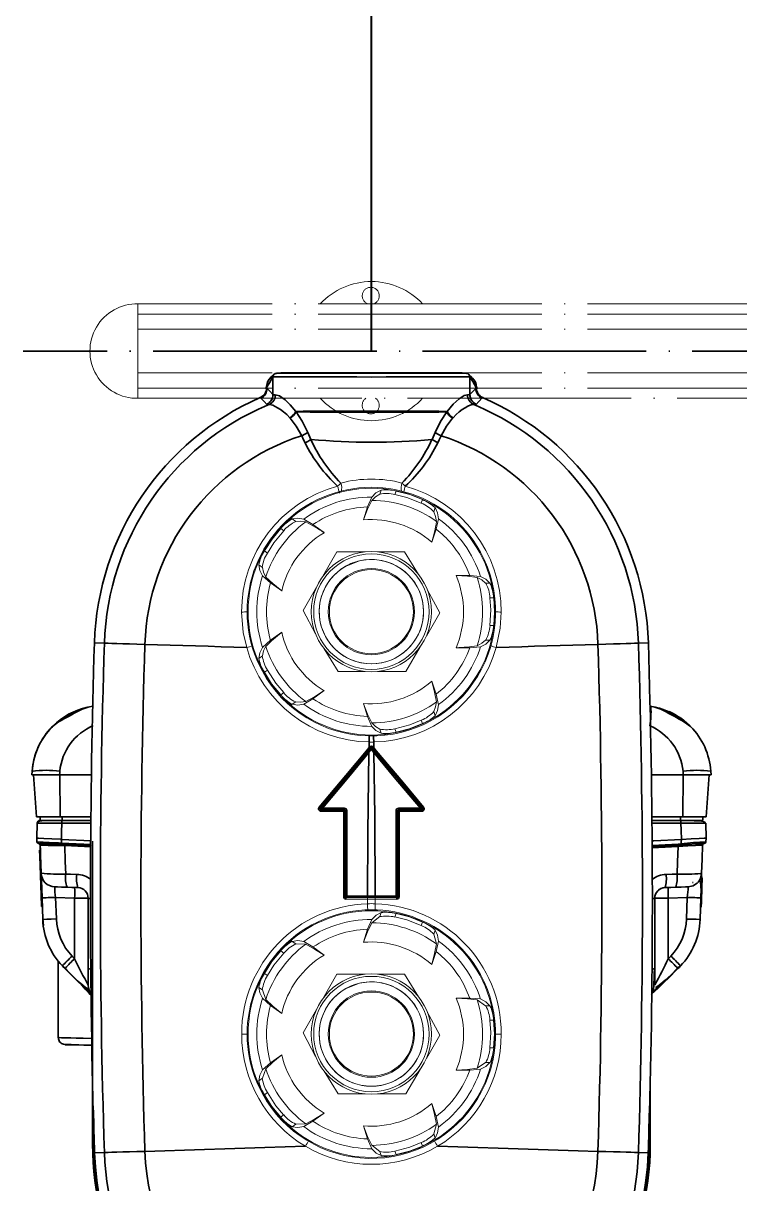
# Model space of a CAD drawing. Header units: centimetres. Extents: x 405464 to 563355, y 50011 to 66875.
# Drawn here: x 521792.6 to 521856.7, y 50814.8 to 50918.5 of the extents above; entities that cross this region are included whole.
import ezdxf

# ---------------------------------------------------------------- set-up
doc = ezdxf.new("R2010")
doc.units = ezdxf.units.CM
doc.linetypes.add('EKSEN-3', pattern=[24, 20, -2, 0, -2])
for name, color, linetype, lineweight in [('0-KRCN- KAPAMA YERLERİ MİMARİ', 3, 'Continuous', 20), ('0-KRCN-SHT-HİDROFOR', 171, 'Continuous', 35), ('0-KRCN-SHT-PROSES-BORU', 1, '0-Y_LINE', 40)]:
    doc.layers.add(name, color=color, linetype=linetype, lineweight=lineweight)
doc.styles.add('BORU', font='AGENCYR.TTF')
doc.linetypes.add('0-Y_LINE', pattern='A,100,-0.5,["Y",BORU,S=9,R=0,X=0,Y=-4.5],-5', length=105.5)

# ---------------------------------------------------------------- blocks, each defined once
blk = doc.blocks.new('G$CE20AE63A')
at = {"layer": '0-KRCN-SHT-HİDROFOR'}
for p, q in [((-11.27, 118.32), (-11.27, 118.32)), ((-11, 118.37), (-11, 116.4)), ((-10.14, 118.81), (-10.38, 118.77)), ((10.15, 118.81), (10.39, 118.77)), ((10.62, 118.77), (10.61, 118.77)), ((11.24, 118.32), (10.89, 118.65)), ((11.01, 116.4), (11.01, 118.37)), ((-11.72, 117.22), (-11.76, 117.22)), ((-11.72, 117.17), (-11.73, 117.16)), ((-11.73, 117.16), (-11.73, 117.14)), ((-11.72, 117.22), (-11.72, 117.22)), ((-11.72, 117.03), (-11.72, 117.22)), ((-11.72, 117.17), (-11.72, 117.13)), ((-11.72, 117.13), (-11.72, 117.17)), ((11.72, 117.22), (11.72, 117.22)), ((11.72, 117.22), (11.72, 117.03)), ((11.72, 117.17), (11.72, 117.13)), ((11.72, 117.17), (11.72, 117.13)), ((11.73, 117.16), (11.72, 117.17)), ((11.73, 117.22), (11.77, 117.22)), ((11.73, 117.16), (11.73, 117.14)), ((11, 116.41), (10.74, 116.38)), ((-11.71, 115.32), (-11.61, 115.2)), ((-11.71, 115.32), (-11.44, 115.28)), ((11.72, 115.32), (11.44, 115.28)), ((11.62, 115.2), (11.72, 115.32)), ((-7.12, 112.15), (-6.78, 111.38)), ((7.12, 112.15), (6.79, 111.38)), ((-30.95, 88.66), (-29.84, 88.63)), ((30.95, 88.66), (29.85, 88.63)), ((-31.74, 81.46), (-32.4, 81.23)), ((-32.33, 81.24), (-31.65, 81.48)), ((-31.65, 81.48), (-31.16, 81.57)), ((31.18, 81.57), (31.23, 81.46)), ((31.18, 81.57), (31.68, 81.48)), ((32.35, 81.24), (31.68, 81.48)), ((32.41, 81.23), (31.76, 81.46)), ((-35.77, 79.19), (-35.82, 79.14)), ((-35.63, 79.34), (-35.63, 79.34)), ((-35.03, 79.78), (-35.35, 79.58)), ((-34.68, 80.01), (-34.91, 79.86)), ((34.94, 79.85), (34.7, 80)), ((35.37, 79.57), (35.06, 79.77)), ((35.83, 79.15), (35.76, 79.2)), ((0, 76.73), (-0.28, 76.39)), ((-0.27, 76.93), (-0.21, 77.01)), ((-0.14, 76.82), (-0.08, 76.9)), ((0.28, 76.39), (0, 76.73)), ((0.08, 76.9), (0.14, 76.82)), ((0.21, 77.01), (0.27, 76.93)), ((-37.91, 74.33), (-37.94, 73.93)), ((-37.94, 73.93), (-37.91, 74.33)), ((-37.94, 73.93), (-37.91, 74.33)), ((-37.94, 73.93), (-37.94, 73.93)), ((-37.91, 74.33), (-37.81, 74.34)), ((-37.91, 74.33), (-37.91, 74.33)), ((-37.75, 73.93), (-37.42, 69.21)), ((-37.75, 73.93), (-37.42, 69.21)), ((-37.75, 73.93), (-37.42, 69.21)), ((-34.86, 73.93), (-31.23, 73.93)), ((-34.83, 73.93), (-34.78, 69.21)), ((34.84, 73.93), (34.8, 69.21)), ((37.76, 73.93), (37.43, 69.21)), ((37.93, 74.33), (37.96, 73.93)), ((37.96, 73.93), (37.96, 73.93)), ((-37.42, 69.21), (-37.42, 69.21)), ((-37.26, 68.73), (-37.26, 68.73)), ((-37.04, 69.21), (-37.04, 69.21)), ((-37.04, 68.82), (-37.04, 69.21)), ((-37.04, 68.82), (-37.04, 69.21)), ((-31.28, 69.21), (-34.55, 69.21)), ((-34.55, 68.82), (-34.55, 69.21)), ((-34.55, 68.82), (-31.28, 68.82)), ((34.55, 69.21), (31.32, 69.21)), ((31.33, 68.82), (34.55, 68.82)), ((34.55, 68.82), (34.55, 69.21)), ((37.04, 68.82), (37.04, 69.21)), ((37.43, 69.21), (37.43, 69.21)), ((-37.35, 68.52), (-37.41, 66.85)), ((-37.35, 68.52), (-37.41, 66.85)), ((-37.41, 66.85), (-37.35, 68.52)), ((-37.35, 68.52), (-37.35, 68.52)), ((-31.29, 68.52), (-34.59, 68.52)), ((34.59, 68.52), (31.33, 68.52)), ((37.36, 68.52), (37.25, 68.52)), ((37.41, 66.85), (37.36, 68.52)), ((-37.41, 66.85), (-37.38, 66.43)), ((-37.41, 66.85), (-37.38, 66.43)), ((-37.41, 66.85), (-37.41, 66.85)), ((-37.41, 66.85), (-37.41, 66.85)), ((-37.41, 66.85), (-37.38, 66.43)), ((-37.38, 66.43), (-37.38, 66.43)), ((-37.14, 66.24), (-37.2, 66.25)), ((-37.2, 66.25), (-37.2, 66.25)), ((-37.11, 66.24), (-37.14, 66.24)), ((-34.66, 66.71), (-34.65, 66.7)), ((-34.65, 66.7), (-31.31, 66.53)), ((-34.63, 66.29), (-31.31, 66.12)), ((-34.27, 66.15), (-34.63, 66.16)), ((-31.17, 33.04), (-31.17, 66.52)), ((31.38, 66.01), (34.27, 66.17)), ((34.65, 66.7), (34.66, 66.7)), ((37, 66.22), (36.62, 66.17)), ((36.96, 66.23), (37.11, 66.24)), ((37.08, 66.19), (37.21, 66.25)), ((37.11, 66.24), (37.14, 66.24)), ((37.2, 66.25), (37.2, 66.25)), ((37.2, 66.25), (37.2, 66.25)), ((37.33, 66.3), (37.33, 66.3)), ((37.39, 66.43), (37.41, 66.85)), ((37.41, 66.85), (37.41, 66.85)), ((-37, 65.51), (-37.08, 65.51)), ((-37.02, 66.06), (-37.02, 66.06)), ((-37.02, 66.06), (-36.98, 64.92)), ((-37.02, 66.06), (-37.02, 66.06)), ((-36.98, 64.92), (-36.91, 62.92)), ((34.27, 65.91), (31.37, 65.76)), ((31.38, 65.89), (34.27, 66.04)), ((34.27, 66.04), (34.64, 66.07)), ((37.02, 66.06), (36.82, 66.05)), ((-37.06, 64.82), (-37.08, 64.82)), ((-37.02, 63.82), (-36.94, 61.54)), ((-36.94, 63.82), (-37.02, 63.82)), ((-36.91, 62.92), (-36.91, 62.92)), ((-36.76, 62.46), (-36.89, 62.46)), ((36.81, 62.9), (36.91, 62.92)), ((37, 62.43), (36.9, 62.43)), ((36.94, 61.38), (36.97, 62.36)), ((36.97, 62.4), (36.97, 62.42)), ((-36.86, 61.5), (-36.94, 61.5)), ((-35.39, 61.4), (-33.17, 61.32)), ((-35.39, 61.4), (-35.39, 61.4)), ((-32.79, 61.31), (-32.79, 61.31)), ((32.01, 60.96), (32.08, 61.02)), ((32.8, 61.31), (32.8, 61.31)), ((35.4, 61.4), (33.18, 61.32)), ((35.4, 61.4), (35.4, 61.4)), ((35.98, 61.87), (35.9, 61.87)), ((36.45, 61.86), (36.45, 61.86)), ((36.95, 61.74), (36.94, 61.63)), ((36.97, 61.76), (36.95, 61.76)), ((-36.92, 60.93), (-36.88, 59.63)), ((-36.81, 60.16), (-36.73, 57.75)), ((-35.3, 60.22), (-33.17, 60.15)), ((-35.3, 60.22), (-35.21, 57.81)), ((-33.17, 53.37), (-33.17, 60.15)), ((-31.66, 52.29), (-31.66, 60.13)), ((-31.66, 60.13), (-31.66, 60.13)), ((-31.66, 50.41), (-31.66, 60.13)), ((-0.43, 60.37), (0.43, 60.37)), ((31.66, 52.29), (31.66, 60.13)), ((35.3, 60.22), (33.18, 60.14)), ((33.18, 53.37), (33.18, 60.14)), ((35.3, 60.22), (35.22, 57.8)), ((36.82, 60.16), (36.73, 57.75)), ((36.86, 59.13), (36.89, 60.01)), ((-36.88, 59.63), (-36.86, 59.22)), ((-36.78, 59.22), (-36.86, 59.22)), ((-36.78, 59.22), (-36.86, 59.22)), ((-36.78, 59.22), (-36.86, 59.22)), ((36.75, 59.14), (36.86, 59.14)), ((36.86, 59.15), (36.86, 59.14)), ((-36.73, 57.75), (-36.73, 57.79)), ((-36.64, 57.07), (-36.73, 57.79)), ((-36.67, 57.07), (-36.67, 57.02)), ((-35, 53.15), (-35, 44.55)), ((-34.54, 52.6), (-34.23, 52.3)), ((-34.21, 52.32), (-34.25, 52.27)), ((34.18, 52.3), (34.5, 52.61)), ((34.25, 52.27), (34.21, 52.32)), ((31.46, 49.68), (32.48, 50.66)), ((-32.4, 50.54), (-31.41, 49.58)), ((31.39, 49.54), (31.42, 49.57)), ((31.17, 33.03), (31.17, 40.11)), ((-31.07, 33.03), (-31.07, 36.46)), ((31.08, 33.03), (31.08, 36.46)), ((-31.17, 33.03), (-31.17, 33.04)), ((-31.17, 33.03), (-31.07, 33.03)), ((31.08, 33.03), (31.17, 33.03)), ((31.17, 33.03), (31.17, 33.03)), ((-29.84, 31.71), (-30.94, 31.68)), ((29.85, 31.71), (30.94, 31.68))]:
    blk.add_line(p, q, dxfattribs=at)
at = {"layer": '0-KRCN-SHT-HİDROFOR', "color": 120, "lineweight": 20}
for p, q in [((1.08, 105.73), (0.93, 105.27)), ((2.62, 105.22), (2.75, 105.62)), ((-0.43, 103.85), (-0.9, 102.39)), ((0.04, 104.95), (-0.43, 103.85)), ((5.57, 104.26), (5.7, 104.66)), ((6.97, 103.31), (7.12, 103.77)), ((-8.46, 102.22), (-8.85, 102.5)), ((-6.53, 101.87), (-7.56, 102.48)), ((7.23, 101.36), (7.5, 102.53)), ((-9.8, 101.18), (-10.14, 101.43)), ((-5.29, 100.97), (-6.53, 101.87)), ((6.76, 99.9), (7.23, 101.36)), ((-11.63, 98.67), (-11.96, 98.92)), ((-5.44, 96.09), (-3.86, 98.83)), ((-5.44, 96.09), (-3.86, 98.83)), ((-0.69, 98.83), (-3.86, 98.83)), ((-3.86, 98.83), (-3.86, 98.83)), ((3.7, 98.83), (0.7, 98.83)), ((3.7, 98.83), (5.28, 96.3)), ((-12.58, 97.36), (-12.19, 97.08)), ((-2.82, 97.24), (-1.33, 97.82)), ((-12.17, 96.14), (-11.27, 95.35)), ((9.47, 96.17), (11, 96.17)), ((12.2, 96.06), (11, 96.17)), ((-11.27, 95.35), (-10.03, 94.45)), ((-7.64, 92.28), (-6.14, 94.88)), ((-7.64, 92.28), (-6.14, 94.88)), ((13.25, 95.31), (12.77, 95.31)), ((6.25, 94.63), (7.64, 92)), ((13.25, 93.69), (13.67, 93.69)), ((-6.24, 89.65), (-7.64, 92.28)), ((-7.64, 92.28), (-7.64, 92.28)), ((-6.24, 89.65), (-7.64, 92.28)), ((7.64, 92), (6.14, 89.4)), ((-10.03, 89.84), (-11.27, 88.94)), ((13.25, 90.59), (13.67, 90.59)), ((-11.27, 88.94), (-12.17, 88.14)), ((5.44, 88.2), (3.86, 85.46)), ((11, 88.11), (12.2, 88.22)), ((13.25, 88.97), (12.77, 88.97)), ((-12.58, 86.92), (-12.19, 87.2)), ((-5.28, 87.98), (-3.7, 85.46)), ((-5.27, 87.98), (-3.7, 85.46)), ((9.47, 88.11), (11, 88.11)), ((-11.63, 85.61), (-11.96, 85.37)), ((-12.06, 85.55), (-11.96, 85.37)), ((-0.69, 85.46), (-3.7, 85.46)), ((-3.7, 85.46), (-3.7, 85.46)), ((-0.69, 85.46), (-3.7, 85.46)), ((3.86, 85.46), (0.7, 85.46)), ((3.86, 85.46), (0.7, 85.46)), ((3.86, 85.46), (3.86, 85.46)), ((7.23, 82.92), (6.76, 84.38)), ((-9.8, 83.1), (-10.14, 82.86)), ((-6.53, 82.42), (-5.29, 83.32)), ((-8.85, 81.79), (-8.46, 82.07)), ((-7.56, 81.8), (-6.53, 82.42)), ((-0.9, 81.89), (-0.43, 80.43)), ((7.5, 81.75), (7.23, 82.92)), ((-0.43, 80.43), (0.04, 79.33)), ((7.12, 80.52), (6.97, 80.98)), ((5.57, 80.02), (5.7, 79.63)), ((1.08, 78.56), (0.93, 79.02)), ((2.62, 79.06), (2.75, 78.67)), ((0.43, 60.2), (-0.43, 60.2)), ((0.43, 60.03), (-0.43, 60.03)), ((1.08, 58.54), (0.93, 58.08)), ((2.62, 58.03), (2.75, 58.42)), ((0.04, 57.76), (-0.43, 56.66)), ((0.93, 58.08), (0.04, 57.38)), ((5.57, 57.07), (5.7, 57.47)), ((-0.43, 56.66), (-0.9, 55.2)), ((7.11, 56.57), (6.97, 56.12)), ((7.28, 55.02), (6.97, 56.12)), ((-8.85, 55.31), (-8.46, 55.02)), ((-7.33, 54.98), (-8.46, 55.02)), ((-6.53, 54.68), (-7.56, 55.29)), ((-5.29, 53.78), (-6.53, 54.68)), ((7.23, 54.17), (7.5, 55.34)), ((-9.8, 53.99), (-10.14, 54.24)), ((6.76, 52.71), (7.23, 54.17)), ((-11.63, 51.48), (-11.96, 51.73)), ((-3.86, 51.64), (-5.44, 48.9)), ((-5.44, 48.9), (-3.86, 51.64)), ((-0.69, 51.64), (-3.86, 51.64)), ((-3.86, 51.64), (-3.86, 51.64)), ((-2.83, 50.06), (-1.33, 50.63)), ((3.7, 51.64), (0.7, 51.64)), ((3.7, 51.64), (5.28, 49.11)), ((10.28, 50.57), (11, 48.98)), ((-12.58, 50.17), (-12.19, 49.89)), ((-12.19, 49.89), (-11.8, 48.82)), ((-2.83, 50.06), (-2.93, 49.99)), ((-2.83, 50.06), (-2.82, 50.05)), ((-12.17, 48.95), (-11.27, 48.16)), ((-11.27, 48.16), (-10.03, 47.26)), ((9.47, 48.98), (11, 48.98)), ((12.2, 48.87), (11, 48.98)), ((12.77, 48.12), (11.83, 48.76)), ((13.25, 48.12), (12.77, 48.12)), ((-6.14, 47.69), (-7.64, 45.09)), ((-7.64, 45.09), (-6.14, 47.69)), ((6.25, 47.44), (7.64, 44.81)), ((13.25, 46.5), (13.66, 46.5)), ((-6.24, 42.46), (-7.64, 45.09)), ((-7.64, 45.09), (-7.64, 45.09)), ((-6.24, 42.46), (-7.64, 45.09)), ((7.64, 44.81), (6.14, 42.21)), ((13.25, 43.4), (13.66, 43.4)), ((-11.27, 41.74), (-12.17, 40.95)), ((-10.03, 42.64), (-11.27, 41.74)), ((11.83, 41.14), (12.77, 41.78)), ((13.25, 41.78), (12.77, 41.78)), ((-11.8, 41.08), (-12.19, 40.01)), ((-5.28, 40.79), (-3.7, 38.27)), ((-5.28, 40.79), (-3.7, 38.27)), ((5.44, 41.01), (3.86, 38.27)), ((9.47, 40.92), (11, 40.92)), ((11, 40.92), (12.2, 41.03)), ((-12.59, 39.73), (-12.19, 40.01)), ((-12.06, 38.36), (-11.96, 38.17)), ((-11.63, 38.42), (-11.96, 38.17)), ((-0.69, 38.27), (-3.7, 38.27)), ((-3.7, 38.27), (-3.7, 38.27)), ((-0.69, 38.27), (-3.7, 38.27)), ((3.86, 38.27), (0.7, 38.27)), ((3.86, 38.27), (0.7, 38.27)), ((3.86, 38.27), (3.86, 38.27)), ((7.23, 35.73), (6.76, 37.19)), ((-9.81, 35.91), (-10.14, 35.66)), ((-7.56, 34.61), (-6.53, 35.22)), ((-6.53, 35.22), (-5.29, 36.12)), ((7.5, 34.56), (7.23, 35.73)), ((-8.85, 34.59), (-8.46, 34.88)), ((-8.46, 34.88), (-7.33, 34.92)), ((-0.9, 34.7), (-0.43, 33.24)), ((6.97, 33.79), (7.28, 34.88)), ((7.11, 33.33), (6.97, 33.79)), ((-0.43, 33.24), (0.04, 32.14)), ((0.04, 32.53), (0.93, 31.82)), ((5.57, 32.83), (5.7, 32.44)), ((1.08, 31.37), (0.93, 31.82)), ((2.62, 31.87), (2.75, 31.48))]:
    blk.add_line(p, q, dxfattribs=at)
at = {"layer": '0-KRCN-SHT-HİDROFOR'}
for points in [[(-11, 118.37), (-11.4, 117.7), (-11.72, 117.17)], [(-10.89, 118.65), (-11.06, 118.48), (-11.23, 118.32)], [(11.01, 118.37), (10.88, 118.37), (10.61, 118.37), (10.21, 118.37), (9.69, 118.36), (8.39, 118.36), (6.83, 118.36), (5.12, 118.36), (3.36, 118.36), (1.64, 118.36), (0, 118.35), (-1.63, 118.36), (-3.36, 118.36), (-5.11, 118.36), (-6.82, 118.36), (-8.39, 118.36), (-9.69, 118.36), (-10.2, 118.37), (-10.6, 118.37), (-10.87, 118.37), (-11, 118.37)], [(-11, 116.41), (-11, 117.51), (-11, 118.37)], [(-10.61, 118.77), (-10.61, 118.77), (-10.61, 118.77)], [(-10.61, 118.77), (-10.35, 118.77), (-9.71, 118.77), (-8.71, 118.77), (-7.4, 118.77), (-5.81, 118.77), (-4.01, 118.77), (-2.06, 118.77), (-0.04, 118.77), (1.99, 118.77), (3.94, 118.77), (5.75, 118.77), (7.34, 118.77), (8.67, 118.77), (9.68, 118.77), (10.34, 118.77), (10.61, 118.77)], [(0, 118.81), (-4, 118.81), (-7.07, 118.81), (-10.14, 118.81)], [(0, 118.81), (4, 118.81), (7.07, 118.81), (10.15, 118.81)], [(11, 116.41), (11, 117.51), (11.01, 118.37)], [(11.72, 117.17), (11.32, 117.85), (11.01, 118.37)], [(-11.76, 117.22), (-11.76, 117.11), (-11.77, 117.02)], [(-11.71, 117.38), (-11.72, 117.26), (-11.73, 117.16)], [(-11.72, 117.13), (-11.72, 117.14), (-11.73, 117.14)], [(-11.71, 117.38), (-11.72, 117.31), (-11.72, 117.22)], [(-11.65, 117.06), (-11.69, 117.1), (-11.72, 117.13)], [(-11.72, 117.03), (-11.72, 117.08), (-11.72, 117.13)], [(-11, 116.4), (-11.37, 116.77), (-11.65, 117.06)], [(11.01, 116.4), (11.37, 116.77), (11.66, 117.06)], [(11.72, 117.13), (11.68, 117.09), (11.66, 117.06)], [(11.71, 117.38), (11.72, 117.31), (11.72, 117.22)], [(11.73, 117.16), (11.73, 117.28), (11.71, 117.38)], [(11.73, 117.14), (11.73, 117.13), (11.72, 117.13)], [(11.72, 117.03), (11.72, 117.08), (11.72, 117.13)], [(11.77, 117.22), (11.77, 117.11), (11.77, 117.02)], [(-12.36, 115.99), (-12.4, 116.03), (-12.43, 116.06)], [(-11.61, 115.2), (-12.03, 115.64), (-12.36, 115.99)], [(-11, 116.41), (-10.89, 116.37), (-10.74, 116.38)], [(-10.74, 116.38), (-10.29, 116.25), (-9.65, 115.8), (-9.07, 115.24), (-8.45, 114.52)], [(10.74, 116.38), (10.35, 116.28), (9.81, 115.92), (9.15, 115.33), (8.45, 114.52)], [(11.62, 115.2), (12.04, 115.64), (12.36, 115.99)], [(12.43, 116.06), (12.4, 116.02), (12.36, 115.99)], [(-11.44, 115.28), (-11.03, 115.21), (-10.48, 114.93), (-10.16, 114.71), (-9.82, 114.45), (-9.47, 114.15), (-9.11, 113.8)], [(8.45, 114.52), (7.53, 114.53), (6.52, 114.53), (5.43, 114.53), (4.29, 114.54), (3.12, 114.54), (1.93, 114.54), (-0.42, 114.54), (-1.49, 114.54), (-2.56, 114.54), (-4.69, 114.54), (-6.69, 114.53), (-7.61, 114.53), (-8.45, 114.52)], [(-8.45, 114.52), (-8.43, 114.48), (-8.41, 114.45)], [(8.42, 114.45), (7.54, 114.44), (6.56, 114.44), (5.51, 114.44), (4.39, 114.43), (3.22, 114.43), (2.01, 114.43), (0.8, 114.43), (-0.42, 114.43), (-2.77, 114.43), (-4.95, 114.44), (-6.85, 114.44), (-8.41, 114.45)], [(-8.41, 114.45), (-7.73, 113.41), (-7.12, 112.15)], [(8.42, 114.45), (7.73, 113.4), (7.12, 112.15)], [(8.45, 114.52), (8.43, 114.48), (8.42, 114.45)], [(11.44, 115.28), (11.26, 115.27), (11.04, 115.21), (10.78, 115.1), (10.48, 114.93), (10.16, 114.71), (9.82, 114.45), (9.47, 114.15), (9.12, 113.8)], [(-9.11, 113.8), (-9.09, 113.77), (-9.08, 113.76)], [(-9.08, 113.76), (-8.4, 112.88), (-7.79, 111.8)], [(9.08, 113.76), (8.39, 112.87), (7.8, 111.8)], [(9.12, 113.8), (9.1, 113.77), (9.08, 113.76)], [(-7.79, 111.8), (-7.43, 111.97), (-7.12, 112.15)], [(-7.79, 111.8), (-7.59, 111.34), (-7.42, 110.99)], [(7.12, 112.15), (7.43, 111.97), (7.8, 111.8)], [(7.8, 111.8), (7.59, 111.34), (7.43, 110.99)], [(-6.78, 111.38), (-7.12, 111.16), (-7.42, 110.99)], [(-6.78, 111.38), (-6.77, 111.38), (-6.77, 111.38)], [(6.77, 111.38), (6.78, 111.38), (6.79, 111.38)], [(7.43, 110.99), (7.04, 111.21), (6.79, 111.38)], [(-29.84, 88.63), (-29.7, 88.62), (-29.42, 88.61), (-29, 88.6), (-28.45, 88.58), (-27.79, 88.56), (-27.04, 88.54), (-26.21, 88.51), (-25.32, 88.49)], [(-25.32, 88.49), (-23.91, 88.44), (-22.5, 88.4), (-21.08, 88.35), (-19.66, 88.31), (-18.23, 88.27), (-16.81, 88.22), (-15.38, 88.18), (-13.94, 88.13)], [(25.32, 88.49), (23.91, 88.44), (22.5, 88.4), (21.08, 88.35), (19.66, 88.31), (18.24, 88.27), (16.81, 88.22), (15.38, 88.18), (13.95, 88.13)], [(29.85, 88.63), (29.71, 88.62), (29.42, 88.61), (29, 88.6), (28.46, 88.58), (27.8, 88.56), (27.04, 88.54), (26.21, 88.51), (25.32, 88.49)], [(-32.39, 81.23), (-32.38, 81.24), (-32.33, 81.24)], [(-31.16, 81.57), (-31.19, 81.54), (-31.22, 81.46)], [(31.87, 81.42), (32.19, 81.36), (33.28, 80.96)], [(32.35, 81.24), (32.39, 81.24), (32.41, 81.23)], [(-35.96, 78.98), (-36.07, 78.87), (-36.13, 78.8), (-36.13, 78.8), (-35.96, 78.99), (-35.65, 79.32)], [(-35.62, 79.34), (-35.71, 79.26), (-35.82, 79.15)], [(-35.66, 79.22), (-35.75, 79.2), (-35.82, 79.14)], [(-35.65, 79.32), (-34.98, 79.82), (-34.67, 79.99)], [(35.68, 79.31), (35, 79.81), (34.7, 79.98)], [(-0.25, 77.58), (-0.25, 77.76), (-0.25, 77.94), (-0.25, 78.1), (-0.24, 78.25), (-0.24, 78.26)], [(0.26, 77.58), (0.26, 77.76), (0.25, 77.94), (0.25, 78.1), (0.25, 78.25), (0.25, 78.26)], [(-5.83, 70.31), (-2.87, 73.84), (-0.54, 76.61)], [(-5.69, 70.2), (-2.73, 73.73), (-0.41, 76.5)], [(-0.54, 76.61), (-0.39, 76.79), (-0.27, 76.93)], [(-0.41, 76.5), (-0.26, 76.68), (-0.14, 76.82)], [(-0.41, 76.5), (-0.38, 76.48), (-0.35, 76.46), (-0.32, 76.43), (-0.28, 76.39)], [(-0.27, 76.93), (-0.23, 76.9), (-0.19, 76.87), (-0.16, 76.84), (-0.14, 76.82)], [(-0.08, 76.9), (-0.1, 76.92), (-0.13, 76.94), (-0.17, 76.97), (-0.21, 77.01)], [(-0.08, 76.9), (-0.06, 76.87), (-0.04, 76.82), (-0.02, 76.78), (0, 76.73)], [(0.08, 76.9), (0.07, 76.87), (0.05, 76.82), (0.03, 76.78), (0, 76.73)], [(0.21, 77.01), (0.17, 76.97), (0.14, 76.94), (0.1, 76.92), (0.08, 76.9)], [(0.27, 76.93), (0.23, 76.9), (0.2, 76.87), (0.16, 76.84), (0.14, 76.82)], [(0.14, 76.82), (0.29, 76.64), (0.41, 76.5)], [(0.27, 76.93), (0.42, 76.75), (0.54, 76.61)], [(0.28, 76.39), (0.32, 76.43), (0.36, 76.46), (0.39, 76.48), (0.41, 76.5)], [(0.41, 76.5), (3.37, 72.97), (5.7, 70.2)], [(0.54, 76.61), (3.5, 73.08), (5.83, 70.3)], [(-5.47, 70.2), (-2.56, 73.67), (-0.28, 76.39)], [(-0.28, 76.39), (-0.4, 67.42), (-0.43, 60.37)], [(5.47, 70.2), (2.56, 73.67), (0.28, 76.39)], [(0.43, 60.37), (0.38, 69.34), (0.28, 76.39)], [(-37.94, 73.93), (-37.9, 73.93), (-37.8, 73.93)], [(-37.94, 73.93), (-37.82, 73.93), (-37.44, 73.93), (-36.85, 73.93), (-35.93, 73.93), (-34.86, 73.93)], [(-34.83, 73.93), (-35.97, 73.93), (-36.91, 73.93), (-37.53, 73.93), (-37.75, 73.93)], [(-37.75, 73.93), (-37.75, 73.93), (-37.75, 73.93)], [(-34.86, 73.93), (-34.84, 74.16), (-34.83, 74.33)], [(-31.23, 73.93), (-32.48, 73.93), (-34.83, 73.93)], [(31.23, 73.93), (31.35, 73.93), (34.87, 73.93)], [(34.84, 73.93), (31.85, 73.93), (31.23, 73.93)], [(37.76, 73.93), (37.54, 73.93), (36.93, 73.93), (35.98, 73.93), (34.84, 73.93)], [(34.85, 74.33), (34.86, 74.11), (34.87, 73.93)], [(34.87, 73.93), (35.79, 73.93), (36.61, 73.93), (37.27, 73.93), (37.78, 73.93), (37.96, 73.93)], [(-5.62, 70.03), (-4.19, 70.03), (-3.06, 70.03)], [(-5.47, 70.2), (-4.12, 70.2), (-3.06, 70.2)], [(3.06, 70.2), (4.41, 70.2), (5.47, 70.2)], [(3.07, 70.03), (4.5, 70.03), (5.62, 70.03)], [(-37.42, 69.21), (-37.23, 69.21), (-37.04, 69.21)], [(-37.42, 69.21), (-37.17, 69.21), (-36.48, 69.21), (-35.7, 69.21), (-34.78, 69.21)], [(-37.35, 68.52), (-37.33, 68.63), (-37.26, 68.73)], [(-37.35, 68.52), (-37.33, 68.63), (-37.26, 68.73)], [(-34.56, 68.82), (-35.18, 68.81), (-35.73, 68.81), (-36.59, 68.8), (-37.1, 68.75), (-37.31, 68.67)], [(-34.55, 69.21), (-35.52, 69.21), (-36.33, 69.21), (-36.86, 69.21), (-37.04, 69.21)], [(-37.04, 68.82), (-36.81, 68.82), (-36.16, 68.82), (-35.41, 68.82), (-34.55, 68.82)], [(-31.28, 69.21), (-32.77, 69.21), (-34.78, 69.21)], [(-3.09, 69.86), (-4.51, 69.86), (-5.62, 69.86)], [(-3.09, 60.3), (-3.09, 65.65), (-3.09, 69.86)], [(-2.92, 69.88), (-2.92, 64.52), (-2.92, 60.3)], [(-2.75, 69.88), (-2.8, 69.88), (-2.85, 69.88), (-2.89, 69.88), (-2.92, 69.88)], [(-2.75, 60.37), (-2.75, 65.7), (-2.75, 69.88)], [(2.75, 69.88), (2.8, 69.88), (2.85, 69.88), (2.89, 69.88), (2.92, 69.88)], [(2.75, 60.37), (2.75, 65.7), (2.75, 69.88)], [(2.92, 60.3), (2.92, 65.67), (2.92, 69.88)], [(3.1, 69.86), (3.1, 64.5), (3.1, 60.3)], [(5.63, 69.86), (4.21, 69.86), (3.1, 69.86)], [(34.8, 69.21), (32.23, 69.21), (31.32, 69.21)], [(37.04, 69.21), (36.86, 69.21), (36.33, 69.21), (35.53, 69.21), (34.55, 69.21)], [(34.55, 68.82), (35.63, 68.82), (36.49, 68.82), (36.9, 68.82), (37.04, 68.82)], [(37.31, 68.52), (37.3, 68.53), (37.3, 68.54), (37.3, 68.56), (37.28, 68.59), (37.22, 68.65), (36.88, 68.74), (36.06, 68.79), (35.4, 68.81), (34.56, 68.81)], [(34.8, 69.21), (35.94, 69.21), (36.84, 69.21), (37.28, 69.21), (37.43, 69.21)], [(37.04, 69.21), (37.31, 69.21), (37.43, 69.21)], [(-34.59, 68.52), (-35.67, 68.52), (-36.56, 68.52), (-37.15, 68.52), (-37.35, 68.52)], [(-34.59, 68.52), (-34.62, 67.5), (-34.65, 66.7)], [(34.65, 66.7), (34.62, 67.72), (34.59, 68.52)], [(37.25, 68.52), (37.15, 68.52), (36.57, 68.52), (35.67, 68.52), (34.59, 68.52)], [(-37.41, 66.85), (-37.21, 66.84), (-36.62, 66.81), (-35.73, 66.76), (-34.66, 66.71)], [(-37.2, 66.25), (-37.2, 66.25), (-37.2, 66.25)], [(-34.66, 66.71), (-34.64, 66.48), (-34.63, 66.29)], [(-34.27, 66.15), (-34.27, 66.09), (-34.27, 66.02)], [(-31.31, 65.99), (-31.37, 66), (-34.27, 66.15)], [(31.37, 66.53), (31.58, 66.54), (34.65, 66.7)], [(34.27, 66.17), (34.47, 66.18), (34.63, 66.2)], [(34.27, 66.17), (34.27, 66.1), (34.27, 66.04)], [(34.66, 66.7), (34.64, 66.42), (34.63, 66.2)], [(37.41, 66.85), (37.21, 66.84), (36.62, 66.81), (35.74, 66.76), (34.66, 66.7)], [(37.2, 66.25), (37.14, 66.23), (37.08, 66.19)], [(37.2, 66.25), (37.14, 66.23), (37.08, 66.19)], [(37.14, 66.24), (37.19, 66.25), (37.2, 66.25)], [(37.33, 66.3), (37.27, 66.26), (37.2, 66.25)], [(37.33, 66.3), (37.27, 66.26), (37.2, 66.25)], [(37.2, 66.25), (37.2, 66.25), (37.2, 66.25)], [(-37.02, 63.82), (-37.05, 64.77), (-37.08, 65.51)], [(-37.02, 66.06), (-37, 65.49), (-36.98, 64.92)], [(-37.02, 66.06), (-37.02, 66.06), (-37.02, 66.06)], [(-36.94, 63.82), (-36.98, 64.77), (-37, 65.51)], [(-34.27, 66.02), (-34.46, 66.03), (-34.61, 66.02)], [(-34.27, 66.02), (-34.21, 64.23), (-34.16, 62.82)], [(-31.32, 65.87), (-31.37, 65.87), (-34.27, 66.02)], [(34.27, 65.91), (34.21, 64.18), (34.16, 62.82)], [(36.82, 66.05), (36.24, 66.02), (35.35, 65.97), (34.27, 65.91)], [(34.27, 66.04), (34.27, 65.98), (34.27, 65.91)], [(37.02, 66.06), (36.97, 64.49), (36.91, 62.92)], [(-36.94, 63.82), (-36.9, 62.46), (-36.86, 61.5)], [(-36.94, 61.73), (-36.94, 61.78), (-36.95, 62.13), (-36.97, 62.61), (-36.98, 62.89)], [(-36.81, 60.16), (-36.85, 61.22), (-36.88, 62.11), (-36.9, 62.71), (-36.91, 62.92)], [(-32.93, 62.77), (-33.62, 62.8), (-34.16, 62.82)], [(32.93, 62.77), (33.62, 62.8), (34.16, 62.82)], [(36.91, 62.92), (36.91, 62.71), (36.89, 62.11), (36.85, 61.22), (36.82, 60.16)], [(36.86, 59.17), (36.86, 59.17), (36.87, 59.31), (36.88, 59.58), (36.88, 59.81), (36.89, 59.95), (36.89, 60.12), (36.9, 60.36), (36.92, 60.78), (36.93, 61.17), (36.94, 61.46), (36.95, 61.75), (36.96, 61.97), (36.97, 62.26), (36.97, 62.34), (36.97, 62.36)], [(-36.94, 61.5), (-36.91, 60.48), (-36.86, 59.22)], [(-36.86, 61.5), (-36.85, 61.14), (-36.84, 60.86)], [(-34.02, 61.35), (-34.62, 61.37), (-35.09, 61.39), (-35.32, 61.4), (-35.39, 61.4)], [(-32.79, 61.31), (-33.48, 61.34), (-34.02, 61.35)], [(-33.17, 61.32), (-33.03, 61.32), (-32.91, 61.31), (-32.82, 61.31), (-32.79, 61.31)], [(32.08, 61.02), (32.36, 61.21), (32.8, 61.31)], [(32.8, 61.31), (33.48, 61.33), (34.02, 61.35)], [(33.18, 61.32), (33.03, 61.32), (32.91, 61.31), (32.82, 61.31), (32.8, 61.31)], [(34.02, 61.35), (34.62, 61.37), (35.09, 61.39), (35.32, 61.4), (35.4, 61.4)], [(36.45, 61.86), (35.97, 61.53), (35.4, 61.4)], [(36.45, 61.86), (35.97, 61.53), (35.4, 61.4)], [(-35.3, 60.22), (-35.6, 60.21), (-35.88, 60.2), (-36.14, 60.19), (-36.37, 60.18), (-36.56, 60.17), (-36.7, 60.17), (-36.79, 60.17), (-36.81, 60.16)], [(-33.17, 60.15), (-32.81, 60.14), (-32.51, 60.14), (-32.1, 60.14), (-31.76, 60.13), (-31.66, 60.13)], [(-31.66, 60.13), (-31.55, 60.09), (-31.38, 60.07)], [(-2.92, 60.3), (-2.95, 60.3), (-2.99, 60.3), (-3.04, 60.3), (-3.09, 60.3)], [(-2.75, 60.37), (-1.45, 60.37), (-0.43, 60.37)], [(-0.43, 60.2), (-0.43, 60.23), (-0.43, 60.27), (-0.43, 60.32), (-0.43, 60.37)], [(0.43, 60.2), (0.43, 60.23), (0.43, 60.27), (0.43, 60.32), (0.43, 60.37)], [(2.75, 60.37), (1.45, 60.37), (0.43, 60.37)], [(2.92, 60.3), (2.95, 60.3), (3, 60.3), (3.04, 60.3), (3.1, 60.3)], [(31.34, 60.07), (31.55, 60.09), (31.66, 60.13)], [(33.18, 60.14), (32.81, 60.14), (32.51, 60.14), (32.1, 60.14), (31.77, 60.13), (31.71, 60.13)], [(36.82, 60.16), (36.79, 60.17), (36.7, 60.17), (36.56, 60.17), (36.38, 60.18), (36.15, 60.19), (35.88, 60.2), (35.6, 60.21), (35.3, 60.22)], [(36.88, 59.8), (36.88, 59.8), (36.88, 59.84), (36.89, 59.97), (36.89, 60.01)], [(-36.86, 59.22), (-36.86, 59.22), (-36.86, 59.22)], [(-36.85, 59.22), (-36.85, 59.22), (-36.86, 59.22)], [(36.78, 59.13), (36.78, 59.12), (36.8, 59.19)], [(-35.21, 57.81), (-35.8, 57.78), (-36.29, 57.77), (-36.62, 57.76), (-36.73, 57.75)], [(36.73, 57.75), (36.62, 57.75), (36.29, 57.77), (35.8, 57.78), (35.22, 57.8)], [(-33.46, 53.66), (-33.3, 53.5), (-33.17, 53.37)], [(33.46, 53.66), (33.3, 53.5), (33.18, 53.37)], [(-34.54, 52.57), (-34.38, 52.4), (-34.25, 52.27)], [(-34.23, 52.3), (-33.66, 51.72), (-33.13, 51.2), (-32.65, 50.76), (-32.25, 50.41), (-31.94, 50.17), (-31.74, 50.05), (-31.69, 50.06)], [(-31.66, 50.41), (-31.66, 50.52), (-31.66, 50.81), (-31.66, 51.21), (-31.66, 51.73), (-31.66, 52.29)], [(-31.66, 52.29), (-31.55, 52.25), (-31.3, 52.22)], [(31.3, 52.22), (31.55, 52.25), (31.66, 52.29)], [(31.42, 49.58), (31.51, 49.8), (31.56, 50.27), (31.58, 50.65), (31.59, 51.12), (31.61, 51.67), (31.63, 52.27)], [(31.66, 50.41), (31.66, 50.52), (31.66, 50.81), (31.66, 51.21), (31.66, 51.73), (31.66, 52.29)], [(31.78, 50.19), (31.78, 50.19), (31.84, 50.19), (32.03, 50.3), (32.36, 50.56), (32.84, 50.97), (33.47, 51.55), (34.23, 52.3)], [(34.54, 52.57), (34.38, 52.4), (34.25, 52.27)], [(-31.66, 50.41), (-31.66, 50.41), (-31.66, 50.41)], [(-35, 44.55), (-34.99, 44.41), (-34.95, 44.29), (-34.91, 44.18), (-34.85, 44.09), (-34.73, 43.97), (-34.62, 43.89), (-34.41, 43.83), (-34.09, 43.8), (-33.54, 43.77), (-32.71, 43.74), (-31.54, 43.71)], [(-35, 44.55), (-35, 44.55), (-34.91, 44.55), (-34.65, 44.54), (-34.45, 44.54), (-34.21, 44.53), (-33.92, 44.52), (-33.59, 44.52), (-32.99, 44.5), (-32.21, 44.49), (-31.23, 44.46), (-31.17, 44.46)], [(-31.17, 43.68), (-32.15, 43.71), (-33.02, 43.73), (-33.68, 43.75), (-34.09, 43.76), (-34.23, 43.76), (-34.09, 43.76), (-33.68, 43.75), (-33.02, 43.73), (-32.15, 43.71), (-31.17, 43.68)], [(-31.54, 43.71), (-31.53, 43.71), (-31.17, 43.7)], [(-31.07, 36.46), (-31.08, 36.28), (-31.08, 36.13)], [(31.08, 36.46), (31.08, 36.28), (31.08, 36.13)], [(-31.17, 32.64), (-31.17, 32.86), (-31.17, 33.03)], [(31.17, 32.64), (31.17, 32.86), (31.17, 33.03)], [(-29.84, 31.71), (-29.7, 31.72), (-29.42, 31.73), (-29, 31.74), (-28.45, 31.76), (-27.8, 31.78), (-27.04, 31.8), (-26.21, 31.83), (-25.32, 31.85)], [(-25.32, 31.85), (-23.1, 31.92), (-20.88, 31.99), (-18.65, 32.06), (-16.4, 32.13), (-14.16, 32.2), (-11.9, 32.27), (-9.64, 32.34), (-7.38, 32.41)], [(25.32, 31.85), (23.11, 31.92), (20.88, 31.99), (18.65, 32.06), (16.41, 32.13), (14.16, 32.2), (11.91, 32.27), (9.65, 32.34), (7.38, 32.41)], [(29.85, 31.71), (29.71, 31.72), (29.42, 31.73), (29, 31.74), (28.46, 31.76), (27.8, 31.78), (27.04, 31.8), (26.21, 31.83), (25.32, 31.85)]]:
    blk.add_lwpolyline(points, dxfattribs=at)
at = {"layer": '0-KRCN-SHT-HİDROFOR', "color": 120, "lineweight": 20}
for points in [[(-3.41, 106.51), (-3.61, 106.31), (-3.78, 106.16)], [(3.78, 106.16), (3.59, 106.33), (3.41, 106.51)], [(1.08, 105.73), (0.51, 105.43), (0.04, 104.95)], [(0.93, 105.27), (0.45, 104.97), (0.04, 104.57)], [(5.57, 104.26), (3.95, 104.9), (2.62, 105.22)], [(5.7, 104.66), (4.28, 105.22), (2.75, 105.62)], [(0.04, 104.57), (-0.43, 103.58), (-0.9, 102.39)], [(7.5, 102.53), (7.4, 103.19), (7.12, 103.77)], [(-7.56, 102.48), (-8.22, 102.59), (-8.85, 102.5)], [(7.28, 102.21), (7.18, 102.79), (6.97, 103.31)], [(-10.14, 101.43), (-11.11, 100.25), (-11.96, 98.92)], [(-9.8, 101.18), (-10.91, 99.84), (-11.63, 98.67)], [(-7.33, 102.17), (-7.9, 102.26), (-8.46, 102.22)], [(-12.58, 97.36), (-12.48, 96.73), (-12.17, 96.14)], [(-2.83, 97.25), (-2.83, 97.24), (-2.82, 97.24)], [(10.28, 97.76), (10.72, 96.88), (11, 96.17)], [(-12.19, 97.08), (-12.06, 96.54), (-11.8, 96.01)], [(-11.8, 96.01), (-11.01, 95.27), (-10.03, 94.45)], [(11.83, 95.95), (10.75, 96.09), (9.47, 96.17)], [(12.77, 95.31), (12.35, 95.68), (11.83, 95.95)], [(13.25, 95.31), (12.8, 95.76), (12.2, 96.06)], [(13.25, 90.59), (13.35, 92.33), (13.25, 93.69)], [(13.67, 90.59), (13.76, 92.11), (13.67, 93.69)], [(-14.51, 92.1), (-14.32, 89.82), (-13.94, 88.13)], [(13.95, 88.13), (14.4, 90.3), (14.51, 92.1)], [(-11.8, 88.27), (-12.06, 87.75), (-12.19, 87.2)], [(11.83, 88.34), (12.34, 88.61), (12.77, 88.97)], [(12.2, 88.22), (12.79, 88.52), (13.25, 88.97)], [(-12.17, 88.14), (-12.48, 87.55), (-12.58, 86.92)], [(-11.63, 85.61), (-10.69, 84.14), (-9.8, 83.1)], [(-11.96, 85.37), (-11.15, 84.08), (-10.14, 82.86)], [(7.28, 82.07), (7.07, 83.14), (6.76, 84.38)], [(-7.33, 82.11), (-6.37, 82.64), (-5.29, 83.32)], [(-8.85, 81.79), (-8.22, 81.69), (-7.56, 81.8)], [(-8.46, 82.07), (-7.91, 82.03), (-7.33, 82.11)], [(-0.9, 81.89), (-0.89, 81.86), (-0.88, 81.84)], [(-0.88, 81.84), (-0.43, 80.7), (0.04, 79.72)], [(6.97, 80.98), (7.18, 81.5), (7.28, 82.07)], [(7.12, 80.52), (7.4, 81.09), (7.5, 81.75)], [(0.04, 79.72), (0.45, 79.31), (0.93, 79.02)], [(0.04, 79.33), (0.51, 78.86), (1.08, 78.56)], [(2.62, 79.06), (4.31, 79.5), (5.57, 80.02)], [(2.75, 78.67), (4.22, 79.05), (5.7, 79.63)], [(-2.82, 60.2), (-1.48, 60.2), (-0.43, 60.2)], [(-0.43, 60.03), (-1.77, 60.03), (-2.82, 60.03)], [(-0.43, 60.2), (-0.43, 60.16), (-0.43, 60.12), (-0.43, 60.08), (-0.43, 60.03)], [(0.43, 60.03), (0.43, 60.08), (0.43, 60.12), (0.43, 60.16), (0.43, 60.2)], [(2.82, 60.2), (1.48, 60.2), (0.43, 60.2)], [(0.43, 60.03), (1.77, 60.03), (2.82, 60.03)], [(-0.43, 59.51), (-0.42, 59.15), (-0.41, 58.84), (-0.4, 58.77)], [(1.08, 58.54), (0.52, 58.24), (0.04, 57.76)], [(0.43, 59.51), (0.42, 59.15), (0.41, 58.84), (0.41, 58.77)], [(5.7, 57.47), (4.25, 58.04), (2.75, 58.42)], [(0.04, 57.38), (-0.43, 56.38), (-0.9, 55.2)], [(5.57, 57.07), (3.95, 57.7), (2.62, 58.03)], [(7.5, 55.34), (7.4, 56.01), (7.11, 56.57)], [(-7.56, 55.29), (-8.23, 55.4), (-8.85, 55.31)], [(-5.29, 53.78), (-6.36, 54.45), (-7.33, 54.98)], [(6.76, 52.71), (7.07, 53.94), (7.28, 55.02)], [(-10.14, 54.24), (-11.13, 53.04), (-11.96, 51.73)], [(-9.8, 53.99), (-10.91, 52.65), (-11.63, 51.48)], [(-2.82, 50.05), (-2.01, 50.42), (-1.33, 50.63)], [(-12.58, 50.17), (-12.48, 49.55), (-12.17, 48.95)], [(-11.8, 48.82), (-11, 48.07), (-10.03, 47.26)], [(11.83, 48.76), (10.73, 48.9), (9.47, 48.98)], [(13.25, 48.12), (12.8, 48.57), (12.2, 48.87)], [(13.25, 43.4), (13.35, 45.14), (13.25, 46.5)], [(13.66, 43.4), (13.76, 44.95), (13.66, 46.5)], [(-13.82, 44.95), (-13.92, 44.95), (-14.18, 44.95), (-14.5, 44.95)], [(13.82, 44.95), (13.92, 44.95), (14.19, 44.95), (14.51, 44.95)], [(-10.03, 42.64), (-11, 41.83), (-11.8, 41.08)], [(12.2, 41.03), (12.8, 41.33), (13.25, 41.78)], [(-12.17, 40.95), (-12.48, 40.36), (-12.59, 39.73)], [(9.47, 40.92), (10.73, 41.01), (11.83, 41.14)], [(-11.96, 38.17), (-11.13, 36.86), (-10.14, 35.66)], [(-11.63, 38.42), (-10.69, 36.95), (-9.81, 35.91)], [(7.28, 34.88), (7.07, 35.96), (6.76, 37.19)], [(-7.33, 34.92), (-6.36, 35.45), (-5.29, 36.12)], [(-8.85, 34.59), (-8.23, 34.5), (-7.56, 34.61)], [(-0.9, 34.7), (-0.43, 33.52), (0.04, 32.53)], [(7.11, 33.33), (7.4, 33.9), (7.5, 34.56)], [(2.62, 31.87), (4.31, 32.31), (5.57, 32.83)], [(2.75, 31.48), (4.25, 31.87), (5.7, 32.44)], [(0.04, 32.14), (0.52, 31.66), (1.08, 31.37)]]:
    blk.add_lwpolyline(points, dxfattribs=at)
for centre, radius in [((0, 92.14), 13.78), ((0, 92.14), 6.72), ((0, 92.14), 6.45), ((0, 92.14), 5.83), ((0, 92.14), 4.82), ((0, 92.14), 4.7), ((0, 44.95), 13.78), ((0, 44.95), 6.72), ((0, 44.95), 6.45), ((0, 44.95), 5.83), ((0, 44.95), 4.82), ((0, 44.95), 4.7)]:
    blk.add_circle(centre, radius, dxfattribs=at)
at = {"layer": '0-KRCN-SHT-HİDROFOR'}
for centre, radius, start, end in [((-10.14, 117.19), 1.57, 127.2458, 178.9994), ((-10.34, 117.26), 1.38, 130.3156, 183.7373), ((-10.61, 118.37), 0.394, 90.8642, 180.0569), ((-10.61, 118.37), 0.393, 90.1451, 180.0394), ((10.61, 118.37), 0.394, 359.9496, 89.1272), ((10.69, 118.4), 0.319, 355.7122, 51.956), ((10.34, 117.26), 1.38, 356.2604, 49.6661), ((10.45, 117.28), 1.28, 357.2135, 48.0851), ((-12.9, 117.14), 1.18, 293.6901, 0.0198), ((-12.84, 117.07), 1.18, 293.709, 359.8021), ((-13.22, 117.22), 1.5, 357.9316, 359.7871), ((-10.34, 117.09), 1.39, 178.147, 182.4367), ((12.84, 117.07), 1.18, 180.1967, 246.2899), ((13.24, 117.22), 1.52, 180.2218, 182.0572), ((10.34, 117.09), 1.39, 357.5648, 1.8512), ((12.91, 117.14), 1.18, 179.9791, 246.3087), ((0, 87.7), 30.97, 113.6705, 178.2175), ((-12.17, 116.4), 1.18, 293.0029, 0.1507), ((-12.18, 116.4), 1.18, 293.4188, 0.0266), ((-11.91, 116.35), 1.18, 293.8536, 1.1424), ((11.92, 116.35), 1.18, 178.8567, 246.1457), ((12.18, 116.4), 1.18, 179.8562, 246.9878), ((12.19, 116.4), 1.18, 179.9789, 246.5734), ((0, 87.7), 30.97, 1.7814, 66.3284), ((0, 87.7), 29.86, 112.8956, 178.2175), ((0, 87.7), 29.86, 112.5283, 112.8956), ((-10.08, 115.35), 1.83, 302.0151, 333.1332), ((-10.03, 115.34), 1.84, 301.0569, 331.2116), ((10.03, 115.33), 1.84, 208.7867, 238.9421), ((10.09, 115.35), 1.83, 206.8652, 237.9837), ((0, 87.7), 29.86, 67.1032, 67.4705), ((0, 87.7), 29.86, 1.7814, 67.1032), ((0, 87.7), 25.33, 107.9252, 178.2175), ((0, 87.7), 25.33, 1.7814, 72.0737), ((8.02, 118.84), 17.32, 206.9545, 227.0809), ((0, 185.12), 74.05, 264.7545, 275.2443), ((8.51, 118.32), 16.78, 204.4225, 224.7451), ((-8.51, 118.32), 16.78, 315.2539, 335.5765), ((-7.8, 118.68), 17.06, 312.7608, 333.2018), ((884.83, 60.16), 916.23, 178.21747, 181.50279), ((884.83, 60.16), 915.12, 178.21747, 181.78139), ((884.83, 60.16), 910.59, 178.21747, 181.78139), ((-884.83, 60.18), 910.59, 358.21747, 1.78139), ((-884.83, 60.18), 915.12, 358.21747, 1.78139), ((-884.83, 60.18), 916.23, 358.49607, 1.78139), ((-30.12, 73.88), 7.75, 102.0805, 135.2519), ((-20.29, 55.91), 28.07, 115.5555, 120.8476), ((-1.34, 20.48), 68.21, 117.018, 119.2531), ((22.01, 80.95), 9.24, 350.3712, 3.1636), ((2.16, 22.27), 66.25, 60.5836, 62.8912), ((20.48, 56.35), 27.6, 58.9842, 64.3857), ((32.49, 81.12), 0.808, 335.5885, 348.8657), ((30.08, 73.78), 7.87, 43.0406, 66.0089), ((-30.07, 73.78), 7.87, 135.2303, 175.9994), ((-28.65, 73.7), 6.21, 113.2245, 174.1966), ((28.67, 73.7), 6.2, 5.7708, 66.8058), ((30.08, 73.78), 7.87, 3.9995, 44.6501), ((-30.25, 73.83), 7.68, 137.9418, 176.2847), ((49.04, 135.77), 77.19, 230.0356, 230.1622), ((884.83, 60.16), 885.26, 178.87279, 178.91434), ((0, 76.83), 0.27, 39.4566, 140.5422), ((0, 76.84), 0.0943, 33.9356, 146.0633), ((-884.83, 60.18), 885.26, 1.08452, 1.12606), ((-48.62, 135.27), 76.54, 309.8356, 309.9633), ((-36.37, 62.31), 12.11, 82.6879, 97.3123), ((36.39, 62.31), 12.11, 82.6863, 97.3112), ((37.78, 189.57), 115.64, 270.0126, 270.0894), ((-5.63, 70.13), 0.269, 138.12, 271.8591), ((-3.29, 73.3), 3.92, 229.732, 232.2734), ((-5.63, 70.12), 0.0954, 128.8606, 281.0118), ((-7.39, 245.88), 175.69, 270.5519, 270.6265), ((-10.16, 74.19), 6.16, 317.4729, 319.5864), ((-3.2, 69.88), 2.42, 176.4088, 180.437), ((1.53, 69.17), 4.68, 169.4441, 171.5596), ((-7.78, 70.18), 4.71, 358.1547, 0.2242), ((-3.06, 69.88), 0.314, 359.9773, 89.9195), ((-3.11, 69.84), 0.191, 12.6925, 77.2742), ((3.07, 69.88), 0.314, 90.0794, 180.0216), ((3.11, 69.84), 0.191, 102.7231, 167.2593), ((7.77, 70.18), 4.71, 179.7743, 181.8458), ((-1.59, 69.16), 4.74, 8.4548, 10.541), ((6.06, 116.65), 46.46, 269.269, 269.5508), ((9.61, 73.71), 5.43, 220.2707, 222.6691), ((5.64, 70.12), 0.0954, 258.9873, 51.1382), ((3.2, 69.88), 2.42, 359.5616, 3.5916), ((5.63, 70.13), 0.269, 268.1397, 41.879), ((3.3, 73.3), 3.92, 307.7246, 310.2669), ((-37.06, 68.56), 0.263, 85.5757, 139.8256), ((-33.94, 68.59), 0.657, 159.4276, 186.3699), ((0.36, 47.49), 22.64, 98.3399, 98.7822), ((-5.17, 15.57), 54.92, 81.3401, 81.5223), ((33.94, 68.59), 0.657, 353.6281, 20.5746), ((-27.45, 240.45), 174.31, 266.7336, 267.6397), ((-37.19, 66.44), 0.197, 183.9994, 265.7322), ((-37.19, 66.44), 0.197, 183.9994, 265.5571), ((-37.22, 66.05), 0.197, 1.9824, 85.528), ((-37.22, 66.05), 0.197, 2.1074, 85.7021), ((-37.22, 66.05), 0.197, 1.9994, 85.5571), ((-37.22, 66.05), 0.197, 1.9994, 85.5571), ((-34.01, 120.58), 54.43, 266.7328, 269.3456), ((-33.56, 66.24), 1.07, 176.9621, 184.2821), ((-35.19, 66), 0.583, 2.4491, 16.0636), ((40.07, 16.38), 50.12, 93.07, 96.235), ((33.52, 66.03), 1.12, 1.7141, 8.7657), ((39.54, 13.87), 52.43, 92.8186, 95.3636), ((37.17, 66.05), 0.198, 135.4945, 177.5706), ((37.19, 66.06), 0.164, 130.3376, 182.1688), ((37.19, 66.44), 0.197, 274.2852, 355.9805), ((37.19, 66.44), 0.196, 315.0022, 345.4453), ((-35.25, 102.43), 36.41, 267.2137, 271.0123), ((-34.79, 82.88), 20.07, 263.9258, 271.7926), ((-35.34, 62.97), 1.57, 181.9994, 267.9994), ((-35.34, 62.97), 1.57, 181.9994, 267.9994), ((-31.13, 62.37), 3.06, 171.6317, 199.3887), ((-29.79, 62.32), 3.17, 171.8319, 198.643), ((-32.89, 60.43), 2.34, 48.9055, 90.8869), ((32.9, 60.43), 2.34, 89.123, 131.1743), ((29.8, 62.32), 3.17, 341.3525, 8.1679), ((31.13, 62.37), 3.06, 340.6068, 8.3681), ((34.75, 85.89), 23.09, 268.5372, 275.1237), ((35.5, 62.84), 1.37, 315.8781, 2.6171), ((-28.93, 61.33), 6.46, 179.381, 189.9181), ((-41.63, 60.73), 8.48, 356.013, 3.9847), ((-32.84, 60.13), 1.18, 359.9993, 87.9995), ((32.77, 60.15), 1.11, 133.266, 181.0433), ((32.81, 60.22), 1.09, 90.6452, 137.0778), ((41.63, 60.73), 8.48, 176.0107, 183.987), ((28.94, 61.33), 6.46, 350.0812, 0.6151), ((31.8, 60.95), 5.05, 351.0549, 12.6519), ((-2.82, 60.3), 0.271, 179.6855, 270.3452), ((-9.19, 76.42), 17.3, 291.2648, 291.8779), ((-2.83, 60.29), 0.0941, 174.8378, 275.0608), ((-9.04, 62.86), 6.76, 336.8375, 338.3977), ((9.07, 62.87), 6.8, 201.6063, 203.1584), ((8.49, 74.63), 15.38, 248.0837, 248.7736), ((2.82, 60.3), 0.271, 269.6494, 0.3136), ((2.83, 60.29), 0.0941, 264.9399, 5.1599), ((-36.61, 59.21), 0.211, 177.465, 206.0712), ((-28.87, 58.02), 7.87, 182.0001, 223.8849), ((-28.92, 58.02), 6.29, 181.9999, 223.8849), ((28.93, 58.02), 6.29, 316.114, 357.999), ((28.87, 58.02), 7.87, 316.114, 357.9987), ((-22.86, 42.1), 15.68, 132.5049, 138.1117), ((-20.9, 40.23), 17.98, 133.0405, 137.744), ((36.38, 87.17), 77.33, 205.9191, 208.3841), ((-34.87, 86.4), 75.64, 331.6591, 334.1039), ((20.85, 40.17), 18.06, 42.2742, 46.9509), ((22.87, 42.11), 15.67, 41.8846, 47.4949), ((23.55, 108.47), 80.61, 224.1932, 227.1582), ((-23.44, 108.36), 80.46, 312.8531, 315.8082), ((7.42, 85.61), 53.12, 220.9497, 223.2967), ((-30.19, 50.38), 1.47, 178.8804, 222.9597), ((55.38, 37.72), 26.9, 151.6438, 151.8554), ((884.83, 60.16), 916.21, 181.48215, 181.78139), ((-884.83, 60.18), 916.21, 358.21747, 358.5167), ((0, 32.64), 31.17, 179.9994, 238.9377), ((0, 32.64), 31.08, 179.2839, 0.7149), ((0, 32.64), 31.17, 300.8599, 359.9994), ((0, 32.64), 30.95, 181.7814, 358.2175), ((0, 32.64), 29.86, 181.7814, 247.0293), ((0, 32.64), 25.33, 181.7814, 358.2175), ((0, 32.64), 29.86, 292.9696, 358.2175)]:
    blk.add_arc(centre, radius, start, end, dxfattribs=at)
at = {"layer": '0-KRCN-SHT-HİDROFOR', "color": 120, "lineweight": 20}
for centre, radius, start, end in [((0, 93.47), 13.48, 75.3514, 104.6474), ((-5.15, 105.94), 1.83, 347.581, 18.0563), ((5.12, 105.95), 1.8, 161.761, 191.6679), ((0, 92.14), 14.51, 105.0937, 180.1626), ((0, 92.14), 13.89, 28.6473, 208.6473), ((16.82, 111.55), 21.29, 194.677, 196.865), ((1.68, 101.68), 3.67, 75.0944, 101.7633), ((1.62, 101.27), 4.49, 75.4607, 96.9427), ((-33.76, 116.24), 38.87, 344.0171, 344.9641), ((0, 92.14), 14.51, 359.836, 74.9054), ((0, 92.14), 12.81, 89.8136, 126.1853), ((0, 92.14), 11.72, 92.1152, 123.8836), ((0, 92.14), 12.43, 54.1611, 89.8378), ((4, 100.47), 4.11, 43.6944, 67.446), ((3.77, 100.02), 5.02, 48.2113, 67.3832), ((-6.33, 98.16), 5.02, 120.2099, 139.3833), ((0, 92.14), 10.29, 48.948, 95.0509), ((0, 92.14), 12.81, 17.8136, 54.1853), ((0, 92.14), 12.43, 126.1611, 161.8378), ((-6.68, 98.51), 4.11, 115.6931, 139.446), ((-16.18, 84.87), 19.43, 55.9151, 62.9046), ((-11.91, 105.29), 19.43, 343.9147, 350.9042), ((0, 92.14), 11.72, 28.6474, 51.8836), ((0, 92.14), 10.29, 120.948, 167.0509), ((-8.18, 96.5), 4.49, 147.4603, 168.9449), ((-8.55, 96.68), 3.67, 147.0941, 173.7653), ((0, 92.14), 13.89, 208.6473, 28.6473), ((0, 92.14), 5.83, 120.1718, 103.1842), ((-2.53, 96.68), 0.641, 118.0584, 128.6595), ((0.06, 91.9), 6.08, 103.2286, 118.4182), ((0, 92.14), 12.81, 161.8136, 198.1853), ((-9.35, 108.89), 13.35, 298.7341, 299.2451), ((0, 92.14), 10.29, 336.948, 23.0509), ((0, 92.14), 12.43, 342.1611, 17.8378), ((0, 92.14), 11.72, 164.1152, 195.8836), ((9.59, 93.49), 3.67, 3.0948, 29.7627), ((9.18, 93.42), 4.49, 3.461, 24.9423), ((-14.49, 102.84), 10.74, 269.8657, 273.4974), ((14.49, 102.84), 10.74, 266.5121, 270.1336), ((1.91, 74.5), 19.43, 127.9145, 134.9035), ((0, 92.14), 10.29, 192.948, 239.0509), ((9.16, 90.92), 4.11, 331.6934, 355.4463), ((8.66, 90.99), 5.02, 336.2104, 355.3835), ((-17.02, 99.05), 11.35, 285.7414, 289.2133), ((0, 92.14), 12.43, 198.1611, 233.8378), ((0, 92.14), 12.81, 305.8136, 342.1853), ((8.82, 107.53), 19.43, 271.9139, 278.9028), ((17.05, 99.12), 11.42, 250.9537, 254.2595), ((0.02, 92.09), 14.51, 195.8157, 268.9144), ((-7.94, 87.91), 4.75, 191.9984, 209.726), ((-8.12, 87.75), 4.11, 187.6913, 211.4462), ((-0.02, 92.09), 14.51, 271.0845, 344.1832), ((0, 92.14), 11.72, 308.1152, 339.8837), ((0, 92.14), 10.29, 264.9479, 311.0509), ((-6.96, 85.41), 3.67, 219.0942, 245.7661), ((-6.67, 85.71), 4.49, 219.4604, 240.9458), ((0, 92.14), 12.81, 233.8136, 270.1853), ((0, 92.14), 11.72, 236.1152, 267.8837), ((0, 92.14), 12.43, 270.1611, 305.8378), ((4.25, 83.44), 3.67, 291.0946, 317.7644), ((4.06, 83.8), 4.49, 291.4608, 312.9442), ((1.67, 83.06), 4.11, 259.6915, 283.4464), ((1.59, 83.55), 5.02, 264.2084, 283.3837), ((0, 92.14), 14.57, 268.9887, 271.0101), ((2.49, 60.04), 5.31, 178.3625, 180.1993), ((884.83, 60.16), 885.26, 180.00874, 180.04197), ((-884.83, 60.18), 885.26, 359.95688, 359.99011), ((-2.49, 60.04), 5.31, 359.7993, 1.6377), ((0.04, 44.98), 14.54, 91.8298, 180.0949), ((0, 44.95), 13.89, 28.6473, 208.6473), ((0, 44.95), 14.57, 88.3164, 91.6825), ((-0.03, 44.98), 14.54, 359.8937, 88.1793), ((1.62, 54.07), 4.49, 75.4719, 96.9286), ((0, 44.95), 12.81, 89.8136, 126.1853), ((0, 44.95), 12.43, 54.1611, 89.8378), ((1.67, 54.26), 3.88, 75.8545, 101.0019), ((4.13, 53.47), 3.88, 42.9895, 68.1522), ((3.91, 53.05), 4.77, 47.6942, 67.9033), ((0, 44.95), 11.72, 92.1151, 123.8837), ((0, 44.95), 12.43, 126.1611, 161.8378), ((-6.49, 51.17), 4.77, 119.6928, 139.9034), ((-6.82, 51.5), 3.88, 114.9968, 140.1437), ((0, 44.95), 10.29, 48.948, 95.0509), ((0, 44.95), 12.81, 17.8136, 54.1853), ((0, 44.95), 10.29, 120.948, 167.0509), ((0, 44.95), 11.72, 28.6473, 51.8837), ((-8.18, 49.31), 4.49, 147.4715, 168.9308), ((-8.34, 49.42), 3.88, 147.8542, 173.0039), ((0, 44.95), 13.89, 208.6473, 28.6473), ((0, 44.95), 5.83, 120.1718, 103.1842), ((-9.37, 61.73), 13.39, 298.7349, 299.2443), ((0, 44.95), 12.81, 161.8136, 198.1853), ((0, 44.95), 11.72, 164.1151, 195.8837), ((0, 44.95), 10.29, 336.948, 23.0509), ((0, 44.95), 12.43, 342.1611, 17.8378), ((9.38, 46.24), 3.88, 3.8548, 29.0014), ((9.18, 46.23), 4.49, 3.4722, 24.9282), ((0.08, 44.94), 14.58, 179.9596, 239.2404), ((-0.07, 44.94), 14.58, 300.7586, 0.0391), ((9.38, 43.66), 3.88, 330.997, 356.144), ((8.91, 43.74), 4.77, 335.6932, 355.9036), ((0, 44.95), 10.29, 192.948, 239.0509), ((0, 44.95), 12.43, 198.1611, 233.8378), ((0, 44.95), 11.72, 308.1151, 339.8837), ((0, 44.95), 12.81, 305.8136, 342.1853), ((-8.36, 40.55), 4.3, 191.0684, 210.6593), ((-8.34, 40.48), 3.88, 186.9949, 212.144), ((0, 44.95), 10.29, 264.948, 311.0509), ((-6.67, 38.52), 4.49, 219.4715, 240.9316), ((-6.82, 38.4), 3.88, 219.8543, 245.0046), ((0, 44.95), 11.72, 236.1151, 267.8837), ((0, 44.95), 12.81, 233.8136, 270.1853), ((0, 44.95), 12.43, 270.1611, 305.8378), ((4.13, 36.43), 3.88, 291.8547, 317.0031), ((-14.83, 36.92), 8.71, 328.8492, 333.5605), ((4.05, 36.62), 4.49, 291.4719, 312.9301), ((14.89, 36.95), 8.77, 206.558, 211.1448), ((0, 44.95), 14.55, 239.5214, 300.4776), ((1.67, 35.64), 3.88, 258.995, 284.1442), ((1.6, 36.1), 4.77, 263.6912, 283.9038)]:
    blk.add_arc(centre, radius, start, end, dxfattribs=at)

msp = doc.modelspace()

# ---------------------------------------------------------------- linework, layer by layer
at = {"layer": '0-KRCN-SHT-HİDROFOR', "color": 120, "linetype": 'EKSEN-3', "lineweight": 20}
for p, q in [((521802.85, 50885.02), (521802.85, 50893.45)), ((521911.25, 50893.45), (521802.85, 50893.45)), ((521911.25, 50892.54), (521802.85, 50892.54)), ((521911.25, 50891.18), (521802.85, 50891.18)), ((521911.25, 50887.29), (521802.85, 50887.29)), ((521911.25, 50885.93), (521802.85, 50885.93)), ((521802.85, 50885.02), (521911.25, 50885.02))]:
    msp.add_line(p, q, dxfattribs=at)
at = {"layer": '0-KRCN-SHT-HİDROFOR', "linetype": 'EKSEN-3'}
msp.add_line((521920.6, 50889.23), (521792.59, 50889.23), dxfattribs=at)
at = {"layer": '0-KRCN-SHT-HİDROFOR', "color": 120, "linetype": 'EKSEN-3', "lineweight": 20}
for centre, radius, start, end in [((521823.72, 50889.23), 6.22, 42.6817, 137.3183), ((521823.66, 50894.17), 0.762, 289.9906, 250.0094), ((521802.77, 50889.23), 4.22, 88.8918, 271.1082), ((521823.72, 50889.23), 6.22, 222.6817, 317.3183), ((521823.66, 50884.39), 0.762, 125.0949, 54.9051)]:
    msp.add_arc(centre, radius, start, end, dxfattribs=at)
at = {"layer": '0-KRCN-SHT-PROSES-BORU'}
msp.add_line((521823.72, 50889.23), (521823.72, 51076.56), dxfattribs=at)

# ---------------------------------------------------------------- block references
at = {"layer": '0-KRCN- KAPAMA YERLERİ MİMARİ', "xscale": 0.8, "yscale": 0.8, "zscale": 0.8}
msp.add_blockref('G$CE20AE63A', (521823.72, 50792.23), dxfattribs=at)

doc.saveas('drawing.dxf')
